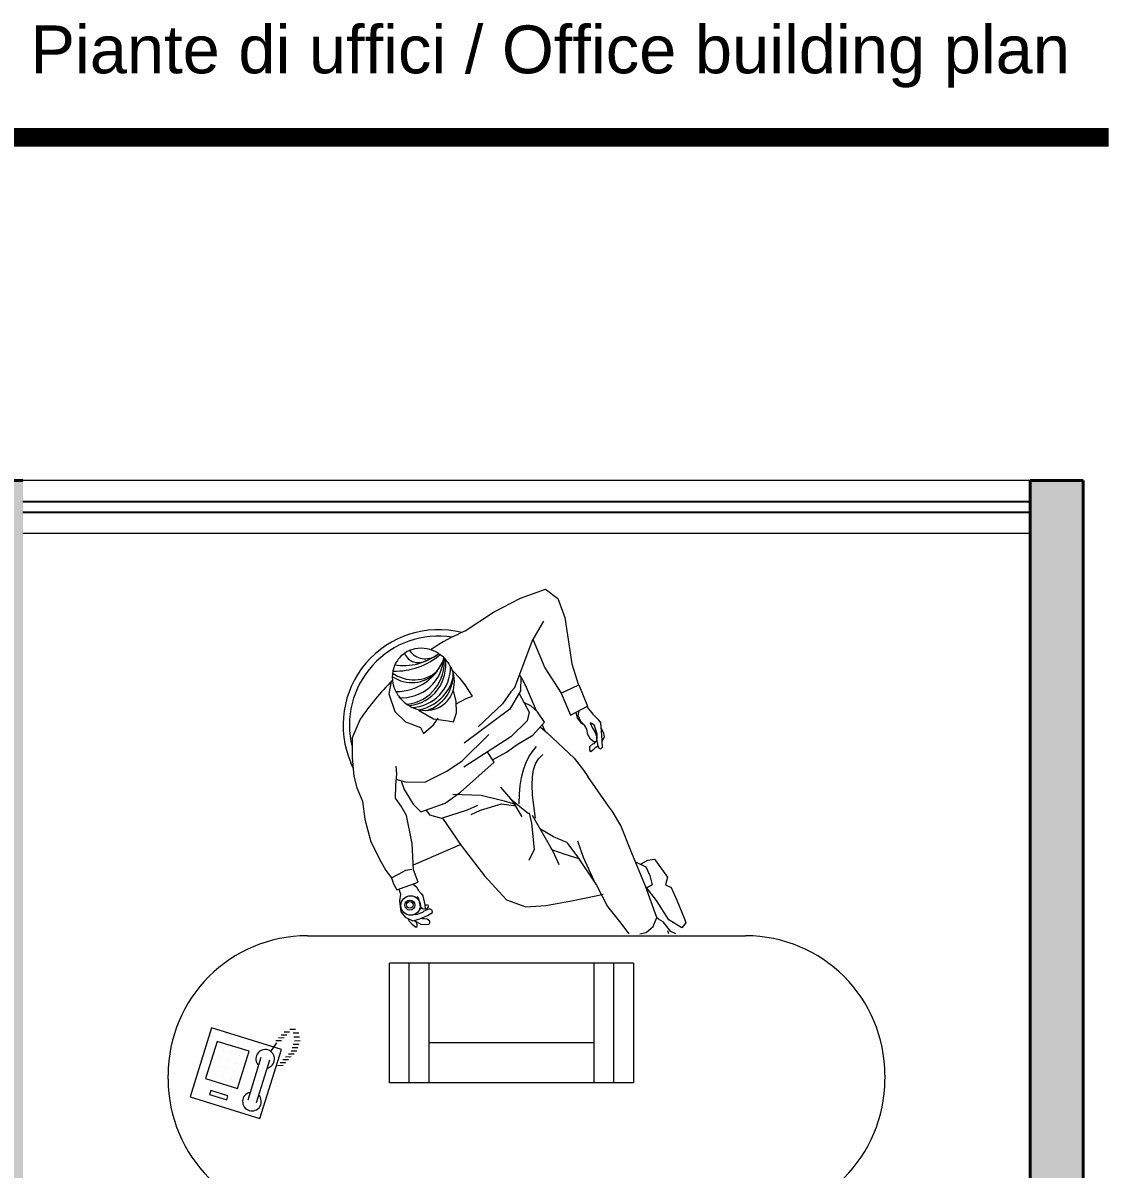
# Model space of a CAD drawing. Header units: millimetres. Extents: x 360.1 to 373.7, y 173.9 to 185.8.
# Drawn here: x 370.581 to 373.68, y 182.435 to 185.677 of the extents above; entities that cross this region are included whole.
import ezdxf

# ---------------------------------------------------------------- set-up
doc = ezdxf.new("R2010")
doc.units = ezdxf.units.MM
for name, color, linetype, lineweight in [('ARREDI attrezzature - furniture', 175, 'Continuous', 9), ('MURATURA sezioni - section wall', 7, 'Continuous', 40), ('PROIEZIONI finissime - fine lines', 251, 'Continuous', 9), ('www.archweb.it - All rights reserved', 2, 'Continuous', 5)]:
    doc.layers.add(name, color=color, linetype=linetype, lineweight=lineweight)
doc.layers.add('MURATURA tratteggi - hatch wall', color=253, linetype='Continuous', true_color=0x9e9e9e)
doc.layers.add('VETRATE sezioni - windows sections', color=161, linetype='Continuous')
doc.styles.get("Standard").update_dxf_attribs({"font": 'arial.ttf'})

msp = doc.modelspace()

# ---------------------------------------------------------------- hatches: boundary and pattern name
at = {"layer": 'MURATURA tratteggi - hatch wall'}
h = msp.add_hatch(color=256, dxfattribs=at)
h.dxf.hatch_style = 1
h.paths.add_polyline_path([(364.4306, 179.1072), (360.3079, 179.1072), (360.3079, 184.3822), (360.1579, 184.3822), (360.1579, 175.8822), (364.4306, 175.8822), (364.4306, 176.0322), (363.2806, 176.0322), (363.2806, 176.6397), (363.1306, 176.6397), (363.1306, 176.0322), (361.3079, 176.0322), (361.3079, 176.8197), (361.2079, 176.8197), (361.2079, 176.0322), (360.3079, 176.0322), (360.3079, 177.4197), (364.2806, 177.4197), (364.2806, 176.8322), (364.4306, 176.8322), (364.4306, 178.1572), (364.2806, 178.1572), (364.2806, 177.5697), (360.3079, 177.5697), (360.3079, 178.9572), (361.2079, 178.9572), (361.2079, 178.1697), (361.3079, 178.1697), (361.3079, 178.9572), (362.0079, 178.9572), (362.0079, 178.3572), (362.1079, 178.3572), (362.1079, 178.9572), (363.1306, 178.9572), (363.1306, 178.3497), (363.2806, 178.3497), (363.2806, 178.9572), (364.4306, 178.9572)])
h.paths.add_polyline_path([(366.384, 180.2572), (364.4306, 180.2572), (364.4306, 184.3822), (364.2806, 184.3822), (364.2806, 180.1072), (366.384, 180.1072)])
h.paths.add_polyline_path([(367.534, 184.3822), (367.384, 184.3822), (367.384, 180.1072), (367.534, 180.1072)])
h.paths.add_polyline_path([(370.5806, 184.3822), (370.4306, 184.3822), (370.4306, 180.2572), (368.534, 180.2572), (368.534, 180.1072), (370.5806, 180.1072)])
h.paths.add_polyline_path([(373.5806, 184.3822), (373.4306, 184.3822), (373.4306, 179.1072), (370.4306, 179.1072), (370.4306, 178.9572), (373.4306, 178.9572), (373.4306, 175.9572), (370.4306, 175.9572), (370.4306, 175.8072), (373.5806, 175.8072)])

# ---------------------------------------------------------------- linework, layer by layer
at = {"layer": 'ARREDI attrezzature - furniture'}
for p, q in [((371.9884, 184.0499), (372.0598, 184.075)), ((372.0598, 184.075), (372.0947, 184.0489)), ((371.9125, 184.0103), (371.9884, 184.0499)), ((372.0947, 184.0489), (372.1138, 183.9947)), ((371.8325, 183.9572), (371.9125, 184.0103)), ((372.0213, 183.9276), (372.0549, 183.9847)), ((372.1138, 183.9947), (372.1342, 183.864)), ((371.9728, 183.7972), (372.0213, 183.9276)), ((372.0239, 183.9333), (372.0578, 183.8522)), ((372.0578, 183.8522), (372.1038, 183.781)), ((372.1342, 183.864), (372.1524, 183.8031)), ((371.8182, 183.8221), (371.7958, 183.8453)), ((371.8316, 183.8043), (371.8182, 183.8221)), ((371.99, 183.8275), (371.9891, 183.7871)), ((371.6226, 183.8136), (371.6156, 183.779)), ((371.8065, 183.7587), (371.7993, 183.7872)), ((371.8429, 183.7885), (371.8316, 183.8043)), ((371.8527, 183.7721), (371.8429, 183.7885)), ((371.9617, 183.7849), (371.938, 183.7511)), ((371.9891, 183.7871), (371.9587, 183.736)), ((371.9728, 183.7972), (371.9617, 183.7849)), ((372.0339, 183.7307), (372.0056, 183.7967)), ((372.1038, 183.781), (372.1534, 183.8045)), ((372.1534, 183.8045), (372.1784, 183.7437)), ((371.6156, 183.779), (371.6333, 183.7287)), ((371.8071, 183.725), (371.8065, 183.7587)), ((371.8067, 183.7503), (371.8351, 183.7659)), ((371.8351, 183.7659), (371.8527, 183.7721)), ((371.938, 183.7511), (371.8689, 183.6854)), ((371.985, 183.7802), (372.0128, 183.7268)), ((372.0178, 183.7453), (371.9998, 183.7539)), ((372.1038, 183.781), (372.13, 183.7185)), ((371.6333, 183.7287), (371.6633, 183.6997)), ((371.6998, 183.7324), (371.7424, 183.7079)), ((371.7991, 183.6996), (371.8071, 183.725)), ((371.9587, 183.736), (371.8288, 183.6396)), ((372.0128, 183.7268), (372.0074, 183.7023)), ((372.0369, 183.728), (372.0178, 183.7453)), ((372.0562, 183.6988), (372.0369, 183.728)), ((372.13, 183.7185), (372.1784, 183.7437)), ((372.1451, 183.7261), (372.1492, 183.7103)), ((372.1522, 183.7173), (372.1543, 183.7308)), ((372.1773, 183.7409), (372.1937, 183.7218)), ((372.1937, 183.7218), (372.207, 183.7076)), ((371.5351, 183.7072), (371.5122, 183.655)), ((371.6633, 183.6997), (371.7057, 183.6836)), ((371.7144, 183.6669), (371.7427, 183.691)), ((371.7424, 183.7079), (371.7838, 183.7027)), ((371.7427, 183.691), (371.7559, 183.7098)), ((371.7838, 183.7027), (371.7991, 183.6996)), ((372.0074, 183.7023), (371.9609, 183.6577)), ((372.024, 183.6625), (372.0562, 183.6988)), ((372.0444, 183.6855), (372.0644, 183.6687)), ((372.0583, 183.6739), (372.0504, 183.6923)), ((372.1492, 183.7103), (372.1593, 183.6979)), ((372.1597, 183.7004), (372.1522, 183.7173)), ((372.1593, 183.6979), (372.1713, 183.689)), ((372.1702, 183.6905), (372.1597, 183.7004)), ((372.1761, 183.6791), (372.1702, 183.6905)), ((372.1908, 183.6953), (372.1857, 183.697)), ((372.1857, 183.697), (372.191, 183.6838)), ((372.1984, 183.6891), (372.1908, 183.6953)), ((372.2054, 183.6647), (372.1984, 183.6891)), ((372.207, 183.7076), (372.2151, 183.6974)), ((372.2151, 183.6974), (372.2172, 183.6731)), ((371.5122, 183.655), (371.5123, 183.5985)), ((371.7057, 183.6836), (371.7144, 183.6669)), ((371.8237, 183.5895), (371.8991, 183.6637)), ((371.9609, 183.6577), (371.8279, 183.572)), ((371.9794, 183.6358), (372.024, 183.6625)), ((372.0644, 183.6687), (372.1407, 183.5967)), ((372.1792, 183.664), (372.1761, 183.6791)), ((372.1869, 183.6512), (372.1792, 183.664)), ((372.191, 183.6838), (372.1993, 183.672)), ((372.1993, 183.672), (372.2042, 183.6563)), ((372.2042, 183.6563), (372.2034, 183.6455)), ((372.2049, 183.6515), (372.2054, 183.6647)), ((372.2164, 183.6836), (372.2238, 183.6675)), ((372.2172, 183.6731), (372.2186, 183.6478)), ((372.2255, 183.6563), (372.2191, 183.6446)), ((372.2238, 183.6675), (372.2255, 183.6563)), ((371.949, 183.6141), (371.9794, 183.6358)), ((372.0222, 183.6161), (372.0338, 183.6298)), ((372.1852, 183.6197), (372.1853, 183.6296)), ((372.1853, 183.6296), (372.1931, 183.6374)), ((372.1973, 183.6421), (372.1869, 183.6512)), ((372.1931, 183.6374), (372.1978, 183.6389)), ((372.1991, 183.6251), (372.1934, 183.6193)), ((372.2034, 183.6455), (372.1973, 183.6421)), ((372.1978, 183.6389), (372.2012, 183.6435)), ((372.208, 183.6314), (372.1991, 183.6251)), ((372.2081, 183.6306), (372.2049, 183.6515)), ((372.2135, 183.6224), (372.2081, 183.6306)), ((372.2202, 183.6267), (372.2135, 183.6224)), ((372.2186, 183.6478), (372.2202, 183.6267)), ((371.5123, 183.5985), (371.5166, 183.5463)), ((371.7803, 183.5601), (371.8237, 183.5895)), ((371.914, 183.5858), (371.8944, 183.6159)), ((371.9097, 183.5923), (371.949, 183.6141)), ((372.0037, 183.5831), (372.0122, 183.6005)), ((372.0122, 183.6005), (372.0222, 183.6161)), ((372.0313, 183.5811), (372.0398, 183.5954)), ((372.0398, 183.5954), (372.0514, 183.6071)), ((372.1407, 183.5967), (372.1666, 183.5634)), ((372.1875, 183.6151), (372.1852, 183.6197)), ((372.1934, 183.6193), (372.1875, 183.6151)), ((371.5147, 183.5691), (371.5085, 183.5836)), ((371.6388, 183.5526), (371.6367, 183.5745)), ((371.7176, 183.5296), (371.7803, 183.5601)), ((371.8188, 183.5013), (371.914, 183.5858)), ((371.9915, 183.5427), (371.9968, 183.5639)), ((371.9968, 183.5639), (372.0037, 183.5831)), ((372.0223, 183.544), (372.0255, 183.5641)), ((372.0255, 183.5641), (372.0313, 183.5811)), ((372.1666, 183.5634), (372.1787, 183.5451)), ((371.5166, 183.5463), (371.5256, 183.5128)), ((371.6356, 183.5374), (371.6636, 183.5303)), ((371.6359, 183.5206), (371.6388, 183.5526)), ((371.6507, 183.533), (371.6595, 183.5081)), ((371.6636, 183.5303), (371.7176, 183.5296)), ((371.9877, 183.5198), (371.9915, 183.5427)), ((372.0215, 183.5205), (372.0223, 183.544)), ((372.2376, 183.4611), (372.1787, 183.5451)), ((371.5256, 183.5128), (371.5414, 183.4759)), ((371.6349, 183.4835), (371.6359, 183.5206)), ((371.6595, 183.5081), (371.6849, 183.4671)), ((371.7758, 183.4702), (371.8188, 183.5013)), ((371.7974, 183.4955), (371.8776, 183.4927)), ((371.8776, 183.4927), (371.9428, 183.4761)), ((371.9321, 183.5147), (371.9656, 183.4757)), ((371.9848, 183.4682), (371.9855, 183.4949)), ((371.9855, 183.4949), (371.9877, 183.5198)), ((372.0229, 183.4934), (372.0215, 183.5205)), ((372.0263, 183.4623), (372.0229, 183.4934)), ((371.5414, 183.4759), (371.5481, 183.4246)), ((371.6513, 183.461), (371.6349, 183.4835)), ((371.666, 183.4351), (371.6513, 183.461)), ((371.6849, 183.4671), (371.7064, 183.4457)), ((371.7064, 183.4457), (371.7758, 183.4702)), ((371.8387, 183.4507), (371.868, 183.4639)), ((371.8758, 183.4497), (371.9345, 183.4675)), ((371.9345, 183.4675), (371.976, 183.4623)), ((371.9428, 183.4761), (371.9742, 183.4674)), ((371.9604, 183.4823), (372.0117, 183.441)), ((371.9656, 183.4757), (371.9925, 183.4314)), ((372.0314, 183.4269), (372.0263, 183.4623)), ((372.2493, 183.446), (372.2376, 183.4611)), ((371.6825, 183.3561), (371.666, 183.4351)), ((371.7207, 183.4507), (371.7313, 183.4367)), ((371.7313, 183.4367), (371.7648, 183.4275)), ((371.7648, 183.4275), (371.8387, 183.4507)), ((371.7682, 183.4272), (371.8212, 183.3497)), ((371.849, 183.4374), (371.8758, 183.4497)), ((372.013, 183.4429), (372.0202, 183.4134)), ((372.0217, 183.4363), (372.0809, 183.3321)), ((372.273, 183.4062), (372.2493, 183.446)), ((371.5481, 183.4246), (371.5652, 183.36)), ((372.0202, 183.4134), (372.0272, 183.3389)), ((372.0821, 183.3743), (372.0453, 183.3966)), ((372.302, 183.3331), (372.273, 183.4062)), ((372.1197, 183.3586), (372.0821, 183.3743)), ((372.1502, 183.363), (372.1663, 183.3173)), ((371.5652, 183.36), (371.5932, 183.3049)), ((371.6863, 183.2812), (371.6825, 183.3561)), ((371.6856, 183.2955), (371.8191, 183.3528)), ((371.8212, 183.3497), (371.8868, 183.2638)), ((372.0272, 183.3389), (372.0124, 183.308)), ((372.0789, 183.3378), (372.1116, 183.3269)), ((372.0809, 183.3321), (372.0968, 183.2961)), ((372.1197, 183.3586), (372.15, 183.318)), ((372.3428, 183.2352), (372.302, 183.3331)), ((371.5932, 183.3049), (371.6079, 183.279)), ((372.1116, 183.3269), (372.1443, 183.316)), ((372.1443, 183.316), (372.1549, 183.3133)), ((372.15, 183.318), (372.204, 183.2376)), ((372.1663, 183.3173), (372.1961, 183.2509)), ((372.3159, 183.3027), (372.3429, 183.2898)), ((372.3303, 183.2982), (372.3493, 183.3081)), ((372.3493, 183.3081), (372.3674, 183.3112)), ((372.3674, 183.3112), (372.4046, 183.2602)), ((371.6079, 183.279), (371.6235, 183.259)), ((371.6238, 183.259), (371.6438, 183.2686)), ((371.6438, 183.2686), (371.6645, 183.2806)), ((371.6645, 183.2806), (371.6812, 183.2833)), ((371.6987, 183.246), (371.6863, 183.2812)), ((372.3429, 183.2898), (372.3548, 183.2651)), ((372.3548, 183.2651), (372.361, 183.2384)), ((371.6235, 183.259), (371.6297, 183.2414)), ((371.6297, 183.2414), (371.6384, 183.2247)), ((371.6384, 183.2247), (371.6987, 183.246)), ((371.685, 183.2409), (371.6954, 183.2326)), ((371.6954, 183.2326), (371.6994, 183.2238)), ((371.8868, 183.2638), (371.9492, 183.196)), ((372.204, 183.2376), (372.2347, 183.1779)), ((372.374, 183.1468), (372.3428, 183.2352)), ((372.3732, 183.1946), (372.3438, 183.2324)), ((372.361, 183.2384), (372.3448, 183.2295)), ((372.4046, 183.2602), (372.3992, 183.2391)), ((372.3992, 183.2391), (372.4147, 183.2317)), ((372.4147, 183.2317), (372.4306, 183.1956)), ((371.644, 183.2265), (371.6489, 183.2125)), ((371.6489, 183.2125), (371.6465, 183.1932)), ((371.7006, 183.1994), (371.6964, 183.2062)), ((371.6994, 183.2238), (371.7072, 183.2146)), ((371.706, 183.1779), (371.7006, 183.1994)), ((371.7072, 183.2146), (371.7126, 183.2073)), ((371.7126, 183.2073), (371.7175, 183.1819)), ((372.133, 183.1934), (372.2016, 183.2079)), ((372.2016, 183.2079), (372.2226, 183.2121)), ((371.6465, 183.1932), (371.65, 183.1622)), ((371.7018, 183.1661), (371.7066, 183.1718)), ((371.7133, 183.1703), (371.706, 183.1779)), ((371.7066, 183.1718), (371.7102, 183.1742)), ((371.7185, 183.1712), (371.7133, 183.1703)), ((371.7245, 183.1682), (371.7149, 183.1639)), ((371.7175, 183.1819), (371.7185, 183.1712)), ((371.7208, 183.1683), (371.7178, 183.1655)), ((371.7182, 183.1804), (371.7252, 183.1828)), ((371.7266, 183.1743), (371.7208, 183.1683)), ((371.7311, 183.1705), (371.7245, 183.1682)), ((371.7252, 183.1828), (371.7277, 183.1792)), ((371.7277, 183.1792), (371.7266, 183.1743)), ((371.7385, 183.1676), (371.7311, 183.1705)), ((371.74, 183.1608), (371.7385, 183.1676)), ((371.9492, 183.196), (372.0041, 183.1768)), ((372.0041, 183.1768), (372.0605, 183.1806)), ((372.0605, 183.1806), (372.133, 183.1934)), ((372.2347, 183.1779), (372.2689, 183.1354)), ((372.4086, 183.1398), (372.3732, 183.1946)), ((372.4306, 183.1956), (372.4525, 183.1424)), ((371.65, 183.1622), (371.6627, 183.1473)), ((371.6627, 183.1473), (371.6838, 183.1372)), ((371.6702, 183.1437), (371.6735, 183.1358)), ((371.6735, 183.1358), (371.6807, 183.1282)), ((371.6838, 183.1372), (371.704, 183.1425)), ((371.6884, 183.1383), (371.6959, 183.133)), ((371.6958, 183.1553), (371.6909, 183.1536)), ((371.695, 183.131), (371.6912, 183.137)), ((371.7024, 183.1576), (371.6958, 183.1553)), ((371.7114, 183.1608), (371.7024, 183.1576)), ((371.704, 183.1425), (371.7256, 183.152)), ((371.7118, 183.1426), (371.7052, 183.1436)), ((371.7149, 183.1639), (371.7114, 183.1608)), ((371.7161, 183.143), (371.7118, 183.1426)), ((371.7241, 183.1413), (371.7161, 183.143)), ((371.7323, 183.1357), (371.7241, 183.1413)), ((371.7256, 183.152), (371.74, 183.1608)), ((371.7319, 183.1304), (371.7323, 183.1357)), ((372.2689, 183.1354), (372.295, 183.1005)), ((372.3639, 183.1208), (372.374, 183.1468)), ((372.3789, 183.1418), (372.3738, 183.1462)), ((372.3921, 183.1342), (372.3789, 183.1418)), ((372.414, 183.1069), (372.3921, 183.1342)), ((372.4453, 183.1174), (372.4086, 183.1398)), ((372.4525, 183.1424), (372.4566, 183.131)), ((371.6807, 183.1282), (371.6887, 183.1215)), ((371.6887, 183.1215), (371.693, 183.119)), ((371.693, 183.119), (371.6966, 183.1214)), ((371.6966, 183.1265), (371.695, 183.131)), ((371.6959, 183.133), (371.7068, 183.1278)), ((371.6966, 183.1214), (371.6966, 183.1265)), ((371.7068, 183.1278), (371.7184, 183.1268)), ((371.7184, 183.1268), (371.729, 183.1272)), ((371.729, 183.1272), (371.7319, 183.1304)), ((372.3264, 183.1005), (372.3441, 183.1042)), ((372.3441, 183.1042), (372.3639, 183.1208)), ((372.408, 183.1005), (372.4053, 183.109)), ((372.4282, 183.1005), (372.414, 183.1069)), ((372.4566, 183.131), (372.4453, 183.1174)), ((371.3859, 183.0947), (372.6254, 183.0947)), ((372.3084, 183.0172), (371.6177, 183.0172)), ((371.6177, 182.6792), (371.6177, 183.0172)), ((371.674, 182.6792), (371.674, 183.0172)), ((371.7303, 182.6792), (371.7303, 183.0172)), ((372.1958, 183.0172), (372.1958, 182.6792)), ((372.2521, 183.0172), (372.2521, 182.6792)), ((372.3084, 183.0172), (372.3084, 182.6792)), ((371.1142, 182.8343), (371.0535, 182.639)), ((371.312, 182.7728), (371.1142, 182.8343)), ((371.3117, 182.8146), (371.3276, 182.8149)), ((371.3195, 182.8228), (371.3354, 182.8231)), ((371.3359, 182.8305), (371.3518, 182.8308)), ((371.3451, 182.8201), (371.361, 182.8204)), ((371.1303, 182.7961), (371.0976, 182.6907)), ((371.2207, 182.7681), (371.1303, 182.7961)), ((371.2821, 182.7673), (371.2993, 182.792)), ((371.296, 182.7983), (371.312, 182.7987)), ((371.3038, 182.8065), (371.3198, 182.8068)), ((371.3427, 182.7785), (371.3587, 182.7788)), ((371.3457, 182.7882), (371.3617, 182.7885)), ((371.3469, 182.8089), (371.3629, 182.8093)), ((371.3487, 182.7978), (371.3647, 182.7981)), ((372.1958, 182.7918), (371.7303, 182.7918)), ((371.1401, 182.7477), (371.1401, 182.7477)), ((371.1471, 182.7703), (371.1471, 182.7703)), ((371.1697, 182.7633), (371.1697, 182.7633)), ((371.188, 182.6626), (371.2207, 182.7681)), ((371.1923, 182.7562), (371.1923, 182.7562)), ((371.2542, 182.7501), (371.2167, 182.6296)), ((371.2512, 182.5775), (371.312, 182.7728)), ((371.3241, 182.7526), (371.3401, 182.7529)), ((371.3319, 182.7607), (371.3479, 182.7611)), ((371.3397, 182.7689), (371.3557, 182.7692)), ((371.133, 182.7251), (371.133, 182.7251)), ((371.1556, 182.7181), (371.1556, 182.7181)), ((371.1627, 182.7407), (371.1627, 182.7407)), ((371.1853, 182.7336), (371.1853, 182.7336)), ((371.2783, 182.7426), (371.2408, 182.6221)), ((371.3006, 182.7282), (371.3166, 182.7285)), ((371.3085, 182.7363), (371.3244, 182.7366)), ((371.3163, 182.7444), (371.3322, 182.7448)), ((370.9916, 182.6891), (370.9916, 182.7004)), ((371.0976, 182.6907), (371.188, 182.6626)), ((371.126, 182.7025), (371.126, 182.7025)), ((371.1486, 182.6955), (371.1486, 182.6955)), ((371.1712, 182.6884), (371.1712, 182.6884)), ((371.1782, 182.711), (371.1782, 182.711)), ((373.0197, 182.7004), (373.0197, 182.6891)), ((371.112, 182.6573), (371.1084, 182.646)), ((371.1609, 182.6421), (371.112, 182.6573)), ((372.3084, 182.6792), (371.6177, 182.6792)), ((371.0535, 182.639), (371.2512, 182.5775)), ((371.1084, 182.646), (371.1574, 182.6308)), ((371.1574, 182.6308), (371.1609, 182.6421))]:
    msp.add_line(p, q, dxfattribs=at)
for centre, radius in [((371.6778, 183.1803), 0.0276), ((371.6756, 183.1814), 0.014), ((371.6753, 183.1822), 0.00924)]:
    msp.add_circle(centre, radius, dxfattribs=at)
for centre, radius, start, end in [((371.757, 183.6902), 0.2704, 76.024, 203.2064), ((372.1147, 183.3196), 0.6972, 113.868, 123.0839), ((371.757, 183.6902), 0.2524, 81.1891, 194.1133), ((371.6331, 184.0426), 0.1994, 268.7694, 310.0396), ((371.7051, 183.8288), 0.0789, 135.1427, 162.5163), ((371.6573, 184.0228), 0.1637, 261.1842, 307.7369), ((371.6365, 183.9313), 0.1459, 270.225, 339.4222), ((371.6527, 183.8868), 0.1188, 265.7924, 357.5134), ((371.7051, 183.8288), 0.0789, 107.7691, 135.1427), ((371.6996, 183.9098), 0.0426, 202.4066, 301.9153), ((371.6537, 183.8678), 0.1193, 277.1339, 6.2444), ((371.7193, 183.9324), 0.0543, 214.6247, 306.2771), ((371.7071, 183.8224), 0.0856, 83.8025, 107.7691), ((371.7064, 183.8162), 0.0919, 63.4764, 83.8025), ((371.7028, 183.809), 0.0999, 45.1427, 63.4764), ((371.7115, 183.8267), 0.0856, 162.5163, 186.4829), ((371.6624, 183.86), 0.1147, 276.1525, 8.9842), ((371.676, 183.8551), 0.1149, 272.0337, 0.4797), ((371.7028, 183.809), 0.0999, 26.809, 45.1427), ((371.71, 183.8126), 0.0919, 6.4829, 26.809), ((372.1147, 183.3196), 0.6972, 134.4531, 146.2206), ((371.6866, 183.9209), 0.1023, 233.6155, 310.9068), ((371.6808, 183.9102), 0.0992, 236.6425, 313.7412), ((371.7177, 183.8274), 0.0919, 186.4829, 206.809), ((371.677, 183.8568), 0.1254, 282.8381, 344.838), ((371.6931, 183.833), 0.1053, 287.1066, 1.9884), ((371.7162, 183.8133), 0.0856, 342.5163, 6.4829), ((371.757, 183.6902), 0.2704, 23.2064, 32.0193), ((371.7249, 183.8311), 0.0999, 206.809, 225.1427), ((371.7226, 183.8113), 0.0789, 315.1427, 342.5163), ((371.7249, 183.8311), 0.0999, 225.1427, 243.4764), ((371.7226, 183.8113), 0.0789, 287.7691, 315.1427), ((371.7213, 183.8239), 0.0919, 243.4764, 263.8025), ((371.7206, 183.8177), 0.0856, 263.8025, 287.7691), ((371.3859, 182.7004), 0.3944, 90, 180), ((372.6254, 182.7004), 0.3944, 360, 90), ((371.2662, 182.7464), 0.0265, 281.2281, 224.2451), ((371.3859, 182.6891), 0.3944, 180, 270), ((372.6254, 182.6891), 0.3944, 270, 360), ((371.2288, 182.6258), 0.0265, 101.2281, 44.2451)]:
    msp.add_arc(centre, radius, start, end, dxfattribs=at)
at = {"layer": 'MURATURA sezioni - section wall'}
for p, q in [((370.4306, 184.3822), (370.5806, 184.3822)), ((373.4306, 184.3822), (373.4306, 179.1072)), ((373.4306, 184.3822), (373.5806, 184.3822)), ((373.5806, 184.3822), (373.5806, 175.8072))]:
    msp.add_line(p, q, dxfattribs=at)
at = {"layer": 'PROIEZIONI finissime - fine lines'}
for p, q in [((373.4306, 184.3822), (370.5806, 184.3822)), ((373.4306, 184.2322), (370.5806, 184.2322))]:
    msp.add_line(p, q, dxfattribs=at)
at = {"layer": 'VETRATE sezioni - windows sections'}
for p, q in [((373.4306, 184.3222), (370.5806, 184.3222)), ((373.4306, 184.2922), (370.5806, 184.2922))]:
    msp.add_line(p, q, dxfattribs=at)
at = {"layer": 'www.archweb.it - All rights reserved', "color": 7, "ltscale": 0.02, "true_color": 0xffffff, "const_width": 0.0526}
msp.add_lwpolyline([(360.1656, 185.3528), (373.6533, 185.3528)], dxfattribs=at)

# ---------------------------------------------------------------- texts
at = {"layer": 'www.archweb.it - All rights reserved', "color": 2}
msp.add_text('Piante di uffici / Office building plan', height=0.135298, dxfattribs=at).set_placement((370.6019, 185.5342))

doc.saveas('drawing.dxf')
